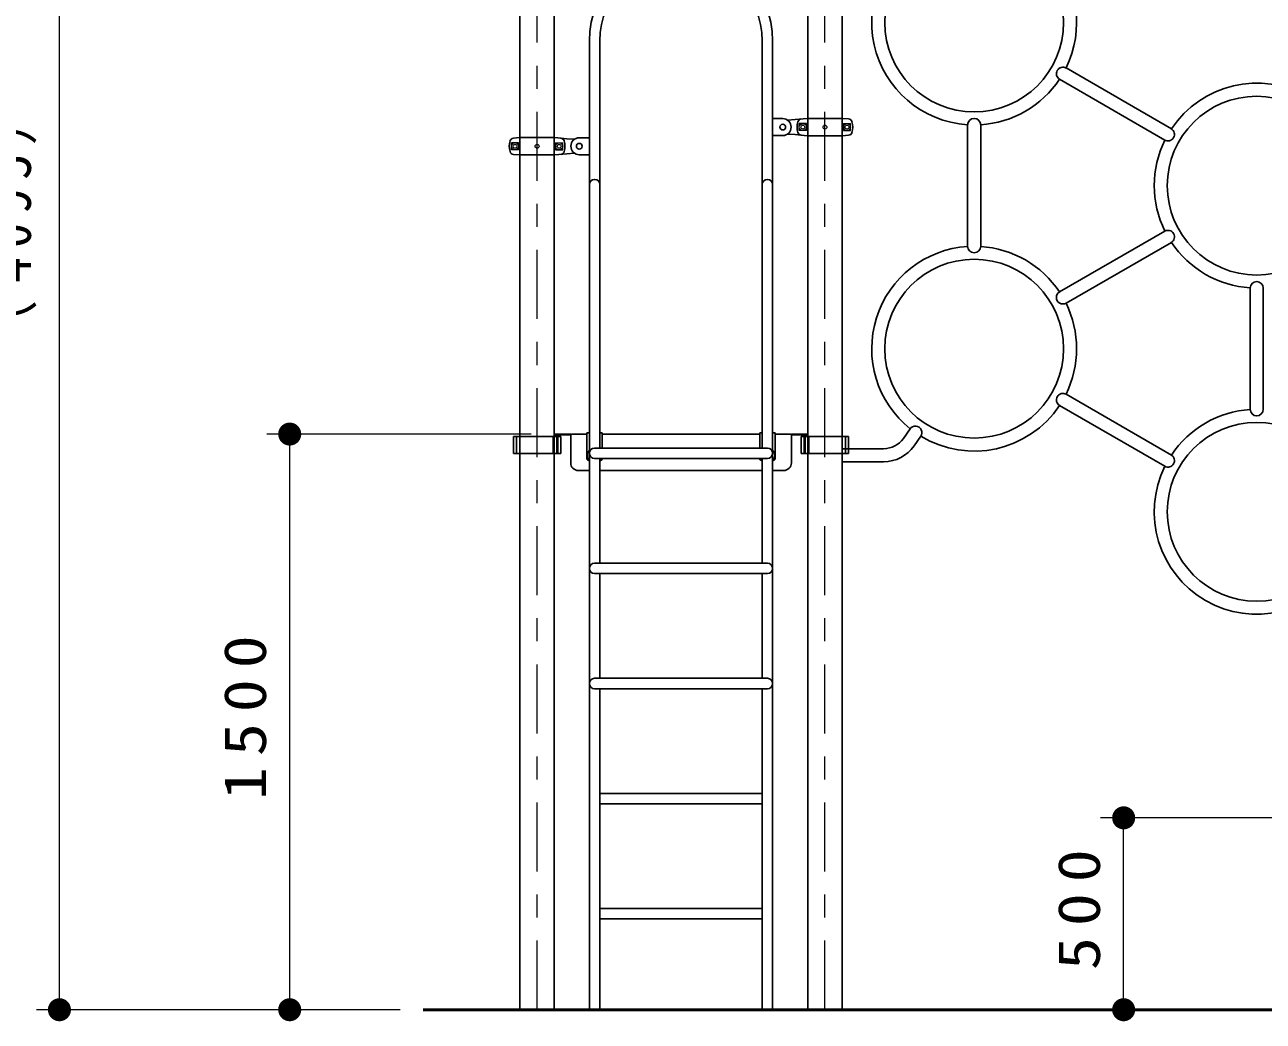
# Model space of a CAD drawing. Units: millimetres on the paper, scale 1:60. Extents: x -385 to 0, y -594 to 267.
# Drawn here: x -357.4 to -303.6, y -231.5 to -188.2 of the extents above; entities that cross this region are included whole.
import ezdxf

# ---------------------------------------------------------------- set-up
doc = ezdxf.new("R2010")
doc.units = ezdxf.units.MM
doc.linetypes.add('USER2', pattern=[6, 3, -1, 1, -1])
doc.layers.add('LY_1', color=7, linetype='Continuous', lineweight=25)
doc.styles.add('ＭＳ ゴシック', font='')
doc.styles.get('ＭＳ ゴシック').set_extended_font_data('MS Gothic')

# ---------------------------------------------------------------- blocks, each defined once
blk = doc.blocks.new('filled_dot')
at = {"color": 0, "linetype": 'Continuous', "lineweight": -2, "const_width": 1.25}
blk.add_lwpolyline([(-0.625, 0, 1), (0.625, 0, 1)], format="xyb", close=True, dxfattribs=at)

msp = doc.modelspace()

# ---------------------------------------------------------------- linework, layer by layer
at = {"layer": 'LY_1', "lineweight": 13}
for p, q in [((-355.846, -231.02), (-355.846, -162.763)), ((-323.716, -192.841), (-323.716, -192.533)), ((-323.407, -192.533), (-323.716, -192.533)), ((-321.799, -192.533), (-321.491, -192.533)), ((-321.491, -192.841), (-321.491, -192.533)), ((-323.407, -192.841), (-323.716, -192.841)), ((-321.799, -192.841), (-321.491, -192.841)), ((-336.216, -193.674), (-336.216, -193.366)), ((-335.907, -193.366), (-336.216, -193.366)), ((-334.299, -193.366), (-333.991, -193.366)), ((-333.991, -193.674), (-333.991, -193.366)), ((-335.907, -193.674), (-336.216, -193.674)), ((-334.299, -193.674), (-333.991, -193.674)), ((-335.361, -206.02), (-346.846, -206.02)), ((-345.846, -231.02), (-345.846, -206.02)), ((-286.103, -222.687), (-310.631, -222.687)), ((-309.631, -231.02), (-309.631, -222.687)), ((-341.047, -231.02), (-356.846, -231.02)), ((-341.047, -231.02), (-346.846, -231.02))]:
    msp.add_line(p, q, dxfattribs=at)
at = {"layer": 'LY_1', "linetype": 'USER2', "lineweight": 13}
for p, q in [((-335.103, -231.02), (-335.103, -171.02)), ((-322.603, -231.02), (-322.603, -171.02))]:
    msp.add_line(p, q, dxfattribs=at)
at = {"layer": 'LY_1'}
for p, q in [((-335.846, -231.02), (-335.846, -172.445)), ((-334.361, -231.02), (-334.361, -172.445)), ((-323.346, -231.02), (-323.346, -172.445)), ((-321.861, -231.02), (-321.861, -172.445)), ((-332.83, -231.02), (-332.83, -188.937)), ((-332.377, -206.627), (-332.377, -188.936)), ((-325.33, -206.627), (-325.33, -188.936)), ((-324.877, -231.02), (-324.877, -188.937)), ((-312.134, -190.12), (-307.557, -192.763)), ((-312.418, -190.611), (-307.841, -193.254)), ((-324.437, -192.32), (-324.877, -192.32)), ((-323.895, -192.358), (-324.232, -192.383)), ((-323.37, -192.312), (-323.895, -192.358)), ((-321.837, -192.312), (-323.37, -192.312)), ((-321.837, -192.312), (-321.573, -192.335)), ((-324.437, -193.054), (-324.877, -193.054)), ((-323.895, -193.016), (-324.232, -192.991)), ((-323.37, -193.062), (-323.895, -193.016)), ((-321.837, -193.062), (-323.37, -193.062)), ((-321.837, -193.062), (-321.573, -193.039)), ((-316.405, -197.871), (-316.405, -192.586)), ((-315.839, -197.871), (-315.839, -192.586)), ((-335.87, -193.145), (-336.133, -193.168)), ((-335.87, -193.145), (-334.336, -193.145)), ((-334.337, -193.145), (-333.812, -193.191)), ((-333.812, -193.191), (-333.474, -193.216)), ((-333.27, -193.154), (-332.83, -193.154)), ((-335.87, -193.895), (-336.133, -193.872)), ((-335.87, -193.895), (-334.336, -193.895)), ((-334.337, -193.895), (-333.812, -193.849)), ((-333.812, -193.849), (-333.474, -193.825)), ((-333.27, -193.887), (-332.83, -193.887)), ((-312.418, -199.846), (-307.841, -197.204)), ((-312.134, -200.337), (-307.557, -197.694)), ((-304.137, -204.954), (-304.137, -199.67)), ((-303.57, -204.954), (-303.57, -199.67)), ((-312.134, -204.287), (-307.557, -206.929)), ((-312.418, -204.778), (-307.841, -207.42)), ((-332.937, -207.104), (-332.937, -205.967)), ((-332.937, -205.967), (-332.83, -205.967)), ((-332.27, -205.967), (-332.377, -205.967)), ((-332.27, -206.627), (-332.27, -205.967)), ((-325.437, -206.627), (-325.437, -205.967)), ((-325.437, -205.967), (-325.33, -205.967)), ((-324.77, -205.967), (-324.877, -205.967)), ((-324.77, -207.104), (-324.77, -205.967)), ((-318.901, -205.787), (-319.194, -206.206)), ((-336.133, -206.12), (-336.133, -206.87)), ((-334.073, -206.12), (-336.133, -206.12)), ((-335.995, -206.12), (-335.995, -206.87)), ((-334.408, -206.12), (-334.408, -206.87)), ((-334.361, -206.02), (-333.645, -206.02)), ((-334.361, -206.059), (-333.645, -206.059)), ((-334.252, -206.12), (-334.252, -206.87)), ((-334.202, -206.12), (-334.202, -206.87)), ((-334.073, -206.12), (-334.073, -206.87)), ((-333.645, -206.07), (-333.645, -207.27)), ((-333.595, -206.02), (-332.937, -206.02)), ((-332.27, -206.02), (-325.437, -206.02)), ((-324.112, -206.02), (-324.77, -206.02)), ((-323.346, -206.02), (-324.062, -206.02)), ((-323.346, -206.059), (-324.062, -206.059)), ((-324.062, -206.07), (-324.062, -207.27)), ((-323.633, -206.12), (-323.633, -206.87)), ((-323.633, -206.12), (-321.573, -206.12)), ((-323.504, -206.12), (-323.504, -206.87)), ((-323.455, -206.12), (-323.455, -206.87)), ((-323.299, -206.12), (-323.299, -206.87)), ((-321.712, -206.12), (-321.712, -206.87)), ((-321.573, -206.12), (-321.573, -206.87)), ((-318.437, -206.112), (-318.73, -206.531)), ((-334.073, -206.87), (-336.133, -206.87)), ((-332.603, -206.627), (-328.853, -206.627)), ((-325.103, -206.627), (-328.853, -206.627)), ((-323.633, -206.87), (-321.573, -206.87)), ((-321.861, -206.654), (-320.054, -206.654)), ((-332.603, -207.08), (-328.853, -207.08)), ((-332.377, -211.627), (-332.377, -207.08)), ((-332.27, -207.104), (-332.27, -207.08)), ((-325.103, -207.08), (-328.853, -207.08)), ((-325.437, -207.104), (-325.437, -207.08)), ((-325.33, -211.627), (-325.33, -207.08)), ((-321.861, -207.22), (-320.054, -207.22)), ((-333.312, -207.604), (-332.83, -207.604)), ((-332.377, -207.604), (-328.853, -207.604)), ((-325.33, -207.604), (-328.853, -207.604)), ((-324.395, -207.604), (-324.877, -207.604)), ((-332.603, -211.627), (-328.853, -211.627)), ((-325.103, -211.627), (-328.853, -211.627)), ((-332.603, -212.08), (-328.853, -212.08)), ((-332.377, -216.627), (-332.377, -212.08)), ((-325.103, -212.08), (-328.853, -212.08)), ((-325.33, -216.627), (-325.33, -212.08)), ((-332.603, -216.627), (-328.853, -216.627)), ((-325.103, -216.627), (-328.853, -216.627)), ((-332.603, -217.08), (-328.853, -217.08)), ((-332.377, -231.02), (-332.377, -217.08)), ((-325.103, -217.08), (-328.853, -217.08)), ((-325.33, -231.02), (-325.33, -217.08)), ((-332.377, -221.627), (-328.853, -221.627)), ((-332.377, -222.08), (-328.853, -222.08)), ((-325.33, -221.627), (-328.853, -221.627)), ((-325.33, -222.08), (-328.853, -222.08)), ((-332.377, -226.627), (-328.853, -226.627)), ((-325.33, -226.627), (-328.853, -226.627)), ((-332.377, -227.08), (-328.853, -227.08)), ((-325.33, -227.08), (-328.853, -227.08))]:
    msp.add_line(p, q, dxfattribs=at)
at = {"layer": 'LY_1', "lineweight": 50}
msp.add_line((-340.047, -231.02), (-211.877, -231.02), dxfattribs=at)
at = {"layer": 'LY_1'}
for centre, radius in [((-316.122, -188.145), 3.883), ((-303.853, -195.229), 3.883), ((-324.437, -192.687), 0.125), ((-333.27, -193.52), 0.125), ((-316.122, -202.312), 3.883), ((-303.853, -209.395), 3.883)]:
    msp.add_circle(centre, radius, dxfattribs=at)
at = {"layer": 'LY_1', "lineweight": 13}
for centre, radius in [((-323.562, -192.687), 0.154), ((-321.645, -192.687), 0.154), ((-323.562, -192.687), 0.0833), ((-322.603, -192.687), 0.0833), ((-321.645, -192.687), 0.0833), ((-336.062, -193.52), 0.154), ((-336.062, -193.52), 0.0833), ((-335.103, -193.52), 0.0833), ((-334.145, -193.52), 0.154), ((-334.145, -193.52), 0.0833)]:
    msp.add_circle(centre, radius, dxfattribs=at)
at = {"layer": 'LY_1'}
for centre, radius, start, end in [((-316.122, -188.145), 4.45, 333.6505, 111.3495), ((-316.122, -188.145), 4.45, 118.6505, 266.3495), ((-328.853, -188.937), 3.977, 0, 180), ((-328.853, -188.937), 3.523, 0, 180), ((-312.268, -190.37), 0.283, 60, 240), ((-316.122, -188.145), 4.45, 273.6505, 326.3495), ((-303.853, -195.229), 4.45, 333.6505, 146.3495), ((-324.437, -192.687), 0.367, 270, 90), ((-322.978, -192.687), 0.833, 163.8038, 196.1962), ((-323.618, -192.501), 0.167, 95, 163.8038), ((-321.588, -192.501), 0.167, 16.1962, 85), ((-322.228, -192.687), 0.833, 343.8037, 16.1962), ((-316.122, -192.595), 0.283, 0, 180), ((-323.618, -192.873), 0.167, 196.1962, 265), ((-321.588, -192.873), 0.167, 275, 343.8037), ((-307.707, -193.004), 0.283, 240, 60), ((-335.478, -193.52), 0.833, 163.8038, 196.1962), ((-336.118, -193.334), 0.167, 95, 163.8038), ((-334.088, -193.334), 0.167, 16.1962, 85), ((-334.728, -193.52), 0.833, 343.8037, 16.1962), ((-333.27, -193.52), 0.367, 90, 270), ((-303.853, -195.229), 4.45, 153.6505, 206.3495), ((-336.118, -193.706), 0.167, 196.1962, 265), ((-334.088, -193.706), 0.167, 275, 343.8037), ((-332.603, -195.187), 0.227, 0, 180), ((-325.103, -195.187), 0.227, 0, 180), ((-307.707, -197.454), 0.283, 300, 120), ((-316.122, -202.312), 4.45, 93.6505, 231.3495), ((-316.122, -197.862), 0.283, 180, 0), ((-316.122, -202.312), 4.45, 33.6505, 86.3495), ((-303.853, -195.229), 4.45, 213.6505, 266.3495), ((-303.853, -199.679), 0.283, 0, 180), ((-312.268, -200.087), 0.283, 120, 300), ((-316.122, -202.312), 4.45, 333.6505, 26.3495), ((-312.268, -204.537), 0.283, 60, 240), ((-316.122, -202.312), 4.45, 238.6505, 326.3495), ((-303.853, -209.395), 4.45, 93.6505, 146.3495), ((-303.853, -204.945), 0.283, 180, 0), ((-318.674, -205.957), 0.283, 325, 145), ((-333.595, -206.07), 0.05, 90, 180), ((-324.112, -206.07), 0.05, 0, 90), ((-320.054, -205.604), 1.05, 270, 325), ((-332.603, -206.945), 0.317, 135.708, 224.292), ((-332.603, -206.854), 0.227, 90, 270), ((-325.103, -206.854), 0.227, 270, 90), ((-325.103, -206.945), 0.317, 315.708, 44.292), ((-320.054, -205.604), 1.617, 270, 325), ((-307.707, -207.17), 0.283, 240, 60), ((-333.312, -207.27), 0.333, 180, 270), ((-332.603, -206.854), 0.417, 216.8699, 237.0436), ((-332.603, -206.854), 0.417, 302.9564, 323.1301), ((-325.103, -206.854), 0.417, 216.8699, 237.0436), ((-325.103, -206.854), 0.417, 302.9564, 323.1301), ((-324.395, -207.27), 0.333, 270, 0), ((-303.853, -209.395), 4.45, 153.6505, 326.3495), ((-332.603, -211.854), 0.227, 90, 270), ((-325.103, -211.854), 0.227, 270, 90), ((-332.603, -216.854), 0.227, 90, 270), ((-325.103, -216.854), 0.227, 270, 90)]:
    msp.add_arc(centre, radius, start, end, dxfattribs=at)
at = {"layer": 'LY_1', "lineweight": 13}
for centre, start, end in [((-325.541, -192.687), 355.8705, 4.1295), ((-319.665, -192.687), 175.8705, 184.1295), ((-338.041, -193.52), 355.8705, 4.1295), ((-332.165, -193.52), 175.8705, 184.1295)]:
    msp.add_arc(centre, 2.139, start, end, dxfattribs=at)

# ---------------------------------------------------------------- block references
at = {"layer": 'LY_1', "lineweight": 13, "xscale": 0.4, "yscale": 0.4}
for p, rotation in [((-345.846, -206.02), 270), ((-309.631, -222.687), 270), ((-355.846, -231.02), 90), ((-345.846, -231.02), 90), ((-309.631, -231.02), 90)]:
    msp.add_blockref('filled_dot', p, dxfattribs=dict(at, rotation=rotation))

# ---------------------------------------------------------------- texts
at = {"layer": 'LY_1', "char_height": 1.833, "attachment_point": 8, "rotation": 90, "style": 'ＭＳ ゴシック'}
for s, insert in [('\\T1.33;\\W0.9;（4095）', (-356.846, -196.464)), ('\\T1.33;\\W1.15;1500', (-346.846, -218.099)), ('\\T1.33;\\W1.15;500', (-310.631, -226.437))]:
    msp.add_mtext(s, dxfattribs=dict(at, insert=insert))

doc.saveas('drawing.dxf')
